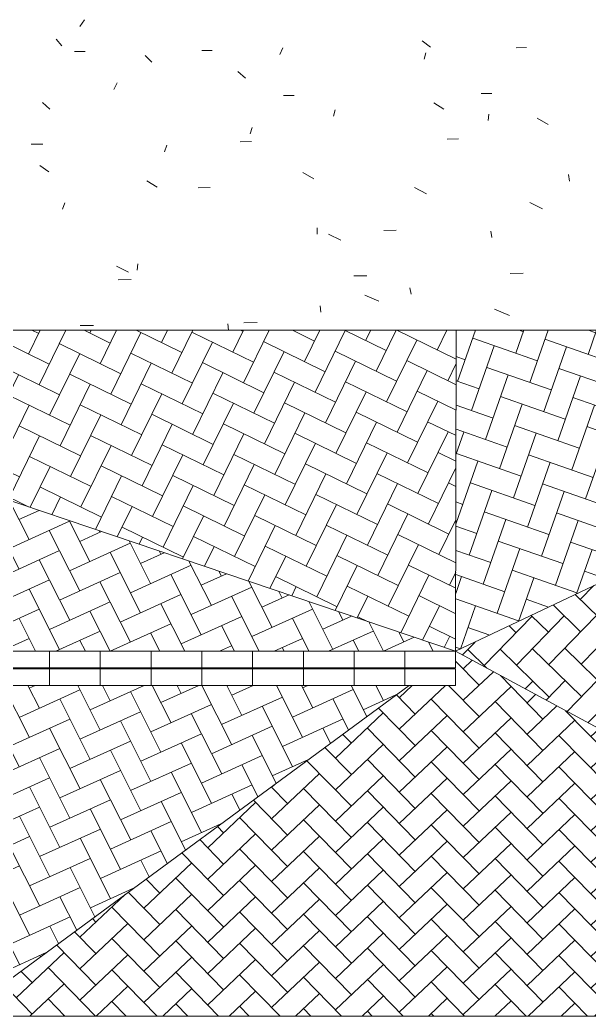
# Model space of a CAD drawing. Header units: millimetres. Extents: x -44657 to 28812, y -28146 to 16565.
# Drawn here: x 1295 to 3784, y 1687 to 6042 of the extents above; entities that cross this region are included whole.
import ezdxf

# ---------------------------------------------------------------- set-up
doc = ezdxf.new("R2010")
doc.units = ezdxf.units.MM
for name, color, linetype, lineweight in [('A-FLOR', 192, 'Continuous', 9), ('A-FLOR-PATT', 8, 'Continuous', 9), ('A-GLAZ-CURT', 52, 'Continuous', 5)]:
    doc.layers.add(name, color=color, linetype=linetype, lineweight=lineweight)

# ---------------------------------------------------------------- blocks, each defined once
blk = doc.blocks.new('FP_5-NEW PROPOSED GROUND STOREY PLAN _White Box_')
at = {"layer": 'A-FLOR-PATT', "color": 255, "lineweight": 5}
for p, q in [((1577.9, 6042.1), (1556.6, 6012.9)), ((1479, 5929), (1454, 5957.9)), ((3090.5, 5922.4), (3054.4, 5950.6)), ((1534.2, 5904.2), (1580.2, 5904.5)), ((1872.3, 5857.9), (1842.8, 5886.6)), ((2089.9, 5908.5), (2135.6, 5908.8)), ((2444.9, 5920), (2431.9, 5891.2)), ((3070.6, 5898.8), (3062.5, 5870.3)), ((3464.7, 5920.7), (3509.7, 5921.1)), ((2281.7, 5788), (2247.5, 5816.4)), ((1720.7, 5766.4), (1705.1, 5737.4)), ((2447.2, 5711.2), (2494.9, 5711.7)), ((3311.4, 5720.7), (3358.7, 5721.2)), ((1426.4, 5652.1), (1394.2, 5680.6)), ((3148.2, 5651.5), (3104.9, 5679.3)), ((2673.9, 5649.3), (2666.5, 5620.8)), ((3345.6, 5630.6), (3343, 5602.3)), ((3605.3, 5584.7), (3557.5, 5612.3)), ((2311.1, 5572.2), (2302.4, 5543.6)), ((1344.1, 5498.6), (1394.6, 5499.2)), ((1938, 5494.7), (1927.9, 5466)), ((2257.8, 5509.6), (2307.8, 5510.2)), ((3163.8, 5521), (3213.4, 5521.6)), ((1422, 5377.8), (1382.5, 5405.9)), ((2580, 5347), (2532.7, 5374.7)), ((3694.6, 5365.8), (3697.7, 5337.8)), ((1894.6, 5311), (1850.5, 5338.9)), ((2074.2, 5308.2), (2126.5, 5309)), ((3072.5, 5281.6), (3020.6, 5309)), ((1491.1, 5243), (1481.9, 5214.4)), ((3580.8, 5217), (3524.4, 5244.2)), ((2595.3, 5133.3), (2594.4, 5105.1)), ((2698.4, 5078.7), (2643.9, 5106.1)), ((2885.9, 5122.2), (2940.1, 5123)), ((3354.4, 5118.5), (3358.3, 5090.5)), ((1769.4, 4938.8), (1716.8, 4966.2)), ((1810.9, 4976.4), (1807.3, 4948)), ((2755.6, 4923.1), (2812.1, 4924)), ((3438.9, 4934.3), (3495.1, 4935.2)), ((1724.2, 4906.3), (1781.1, 4907.2)), ((2864.6, 4812.5), (2802.9, 4839.5)), ((3000.8, 4870.7), (3005.5, 4842.7)), ((2608, 4792.1), (2611.4, 4764.1)), ((3435.9, 4750.4), (3369.7, 4777.2)), ((1557.8, 4705.7), (1617, 4706.7)), ((2204.8, 4713.2), (2206.9, 4685.3)), ((2274.2, 4718.2), (2333.1, 4719.2))]:
    blk.add_line(p, q, dxfattribs=at)
blk = doc.blocks.new('The BREEZEBLOCK Family1 - The BREEZEBLOCK Family1-1267691-NEW PROPOSED GROUND STOREY PLAN _White Box_')
at = {"layer": 'A-GLAZ-CURT'}
for p, q in [((111, 73), (-111, 73)), ((-111, 73), (-111, 0)), ((111, 0), (111, 73)), ((-111, 0), (111, 0))]:
    blk.add_line(p, q, dxfattribs=at)

msp = doc.modelspace()

# ---------------------------------------------------------------- hatches: boundary and pattern name
at = {"layer": 'A-FLOR-PATT', "lineweight": 5}
h = msp.add_hatch(dxfattribs=at)
h.set_pattern_fill('FP_15', color=253, style=0, pattern_type=2)
h.set_pattern_definition([(243.935, (-1187.69, -3980.715), (45.7659, -133.6298), [299.982, -99.994]), (333.972, (-1231.62, -4070.54), (45.7657, -133.6292), [299.48, -99.827])])
h.paths.add_polyline_path([(3200.4, 3282), (3202.8, 4685.3), (-949.6, 4685.3), (3180.4, 3288.8)])
h = msp.add_hatch(dxfattribs=at)
h.set_pattern_fill('FP_17', color=253, style=0, pattern_type=2)
h.set_pattern_definition([(204.385, (-912.17, -3198.42), (-44.0744, -128.1564), [291.373, -97.124]), (296.751, (-1000.63, -3238.52), (-44.074, -128.1568), [295.834, -98.611])])
h.paths.add_polyline_path([(1032.4, 1687.3), (2996.2, 3132.8), (76.8, 3132.8), (686.9, 2209.9)])
h.paths.add_polyline_path([(2958.4, 3205.8), (3096.7, 3205.8), (3099.4, 3209), (26.4, 3209), (28.6, 3205.8), (2947.1, 3205.8)])
h.paths.add_polyline_path([(2635.4, 3282), (3200.4, 3282), (-949.6, 4685.3), (-21.8, 3282), (2633.7, 3282)])
h = msp.add_hatch(dxfattribs=at)
h.set_pattern_fill('FP_13', color=253, style=0, pattern_type=2)
h.set_pattern_definition([(250.65, (-4731.1, -3987.91), (61.0876, -127.3175), [299.957, -99.986]), (340.708, (-4764.23, -4082.24), (61.08774, -127.3176), [299.465, -99.822])])
h.paths.add_polyline_path([(3200.4, 3282), (6152.4, 4685.3), (3202.8, 4685.3), (3200.4, 3291.7)])
h = msp.add_hatch(dxfattribs=at)
h.set_pattern_fill('FP_19', color=253, style=0, pattern_type=2)
h.set_pattern_definition([(135.754, (-5508.37, -2132.25), (-141.32725, -1.9017), [299.912, -99.971]), (225.787, (-5579.99, -2062.495), (-141.32796, -1.9018), [299.916, -99.972])])
h.paths.add_polyline_path([(6152.4, 1687.3), (6152.4, 4685.3), (3200.4, 3282), (5725.3, 1918.1)])
h = msp.add_hatch(dxfattribs=at)
h.set_pattern_fill('FP_18', color=253, style=0, pattern_type=2)
h.set_pattern_definition([(223.421, (-3539.19, -592.62), (0.0011, -137.4282), [288.377, -96.126]), (314.376, (-3609.005, -658.69), (0.0003, -137.428), [299.494, -99.831])])
h.paths.add_polyline_path([(6152.4, 1687.3), (3200.4, 3282), (3200.3, 3209), (3101.2, 3209), (3096.7, 3205.8), (3200.4, 3205.8), (3200.1, 3132.8), (2996.2, 3131.8), (1032.4, 1687.3), (5725.3, 1687.3)])

# ---------------------------------------------------------------- linework, layer by layer
at = {"layer": 'A-FLOR', "color": 254}
for p, q in [((-29039.6, 4685.3), (9082.9, 4685.3)), ((-949.6, 4685.3), (3200.4, 3282)), ((3202.8, 4685.3), (3200.4, 3282)), ((3200.4, 3282), (6152.4, 4685.3)), ((6152.4, 1687.3), (3200.4, 3282)), ((3096.7, 3205.8), (3101.2, 3209)), ((1032.4, 1687.3), (2997.5, 3132.8)), ((6152.4, 1687.3), (1032.4, 1687.3))]:
    msp.add_line(p, q, dxfattribs=at)

# ---------------------------------------------------------------- block references
msp.add_blockref('FP_5-NEW PROPOSED GROUND STOREY PLAN _White Box_', (0, 0), dxfattribs=at)
at = {"layer": 'A-GLAZ-CURT', "rotation": 180}
for p in [(1313.4, 3282), (1535.4, 3282), (1757.4, 3282), (1979.4, 3282), (2201.4, 3282), (2423.4, 3282), (2645.4, 3282), (2867.4, 3282), (3089.4, 3282), (1313.4, 3205.8), (1535.4, 3205.8), (1757.4, 3205.8), (1979.4, 3205.8), (2201.4, 3205.8), (2423.4, 3205.8), (2645.4, 3205.8), (2867.4, 3205.8), (3089.4, 3205.8)]:
    msp.add_blockref('The BREEZEBLOCK Family1 - The BREEZEBLOCK Family1-1267691-NEW PROPOSED GROUND STOREY PLAN _White Box_', p, dxfattribs=at)

doc.saveas('drawing.dxf')
